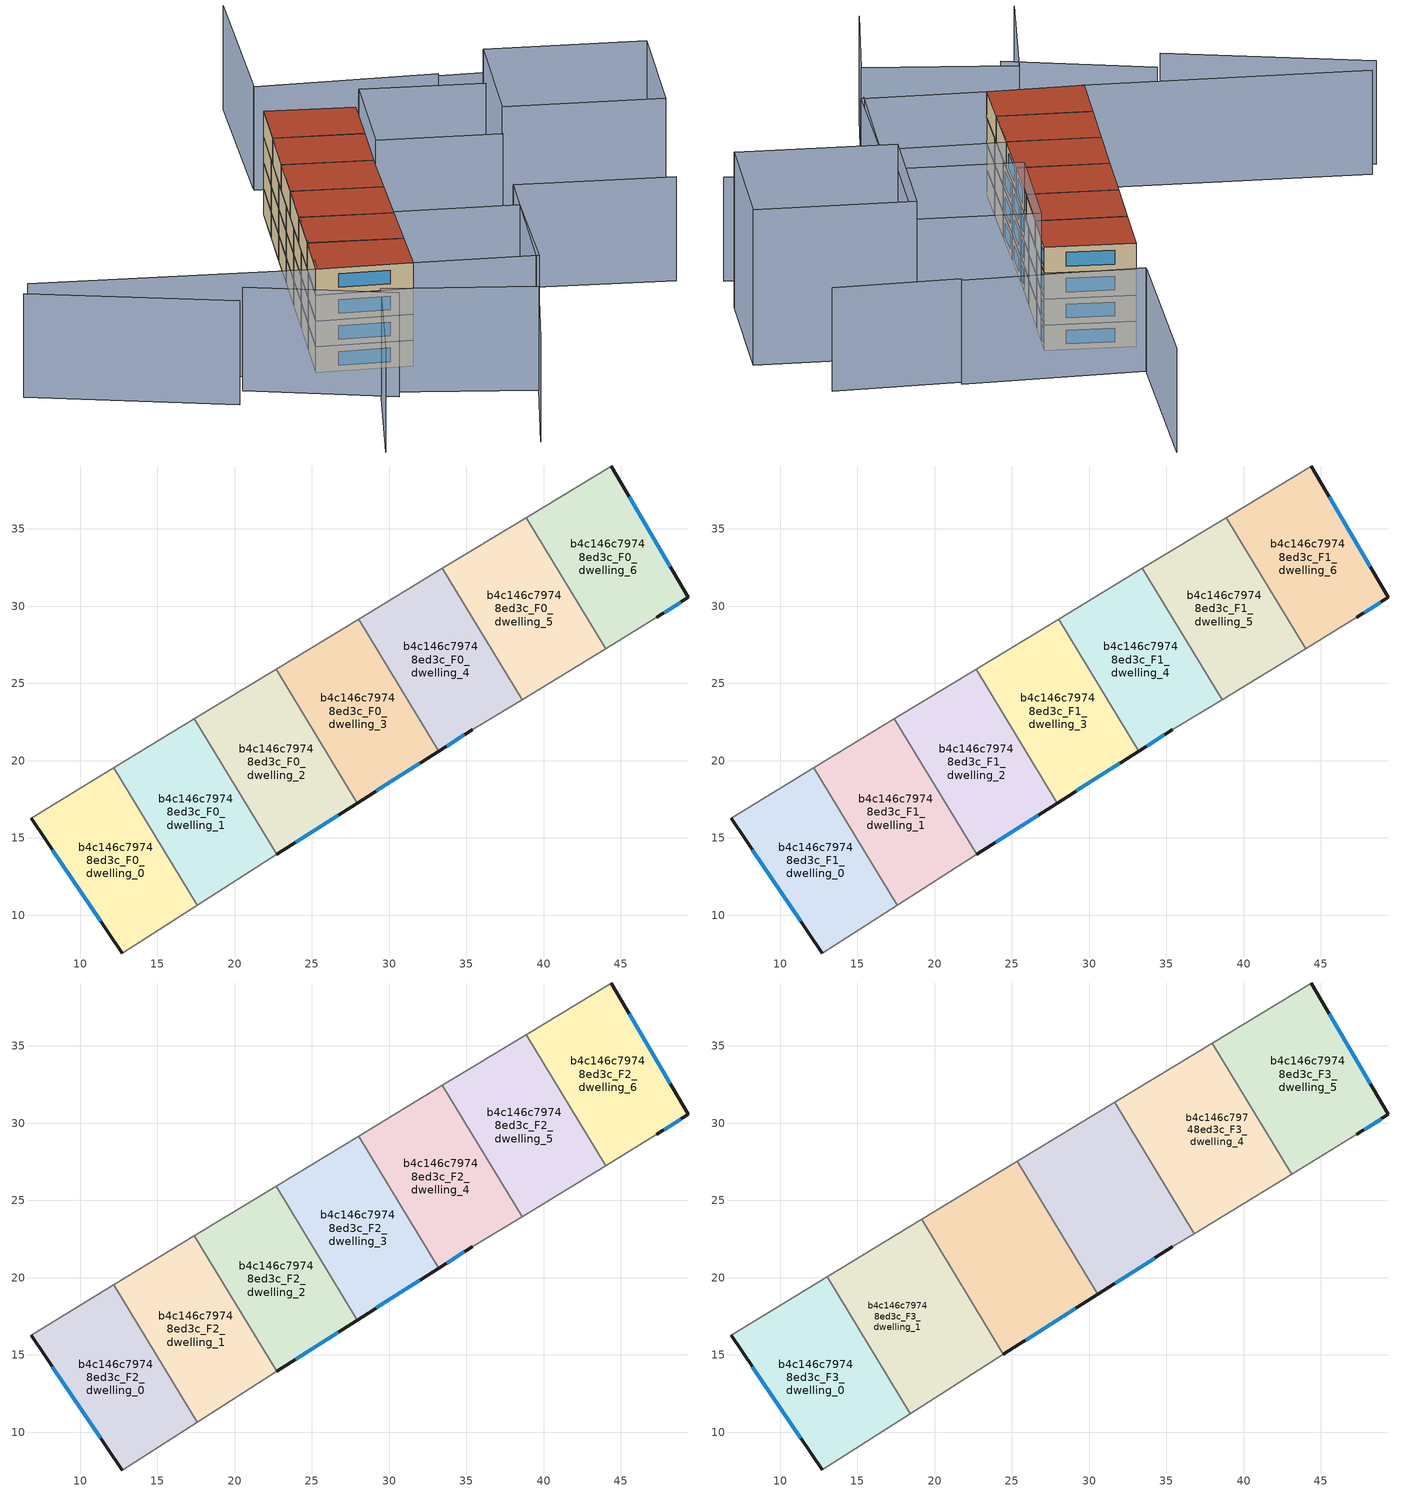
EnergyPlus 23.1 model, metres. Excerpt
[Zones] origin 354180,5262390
b4c146c79748ed3c_F0_dwelling_0
 floor ground (EU_floor_Construction): 12.19,19.54 17.58,10.66 12.71,7.56 6.83,16.29 z0
 wall outside (EU_wall_Construction): 6.83,16.29 12.71,7.56 z0:3
 wall adiabatic (EU_wall_Construction): 12.71,7.56 17.58,10.66 / 12.19,19.54 6.83,16.29 z0:3
 wall to b4c146c79748ed3c_F0_dwelling_1 (EU_wall_Construction): 17.58,10.66 12.19,19.54 z0:3
 window (EU_Window_Construction): 8.21,14.24 11.33,9.61 z0.7:2.3
b4c146c79748ed3c_F0_dwelling_1
 floor ground (EU_floor_Construction): 17.4,22.7 22.72,13.93 17.58,10.66 12.19,19.54 z0
 wall to b4c146c79748ed3c_F0_dwelling_2 (EU_wall_Construction): 22.72,13.93 17.4,22.7 z0:3
 wall adiabatic (EU_wall_Construction): 17.58,10.66 22.72,13.93 / 17.4,22.7 12.19,19.54 z0:3
b4c146c79748ed3c_F0_dwelling_2
 floor ground (EU_floor_Construction): 22.68,25.91 27.93,17.25 22.72,13.93 17.4,22.7 z0
 wall outside (EU_wall_Construction): 22.72,13.93 27.93,17.25 z0:3
 wall to b4c146c79748ed3c_F0_dwelling_3 (EU_wall_Construction): 27.93,17.25 22.68,25.91 z0:3
 wall adiabatic (EU_wall_Construction): 22.68,25.91 17.4,22.7 z0:3
 window (EU_Window_Construction): 23.95,14.71 26.71,16.47 z0.7:2.3
b4c146c79748ed3c_F0_dwelling_3
 floor ground (EU_floor_Construction): 28.04,29.16 33.22,20.62 27.93,17.25 22.68,25.91 z0
 wall outside (EU_wall_Construction): 27.93,17.25 33.22,20.62 z0:3
 wall to b4c146c79748ed3c_F0_dwelling_4 (EU_wall_Construction): 33.22,20.62 28.04,29.16 z0:3
 wall adiabatic (EU_wall_Construction): 28.04,29.16 22.68,25.91 z0:3
 window (EU_Window_Construction): 29.18,18.04 31.98,19.83 z0.7:2.3
b4c146c79748ed3c_F0_dwelling_4
 floor ground (EU_floor_Construction): 33.45,32.44 38.6,23.96 35.37,21.99 33.22,20.62 28.04,29.16 z0
 wall outside (EU_wall_Construction): 33.22,20.62 35.37,21.99 z0:3
 wall adiabatic (EU_wall_Construction): 33.45,32.44 28.04,29.16 / 35.37,21.99 38.6,23.96 z0:3
 wall to b4c146c79748ed3c_F0_dwelling_5 (EU_wall_Construction): 38.6,23.96 33.45,32.44 z0:3
 window (EU_Window_Construction): 33.72,20.94 34.87,21.67 z0.7:2.3
b4c146c79748ed3c_F0_dwelling_5
 floor ground (EU_floor_Construction): 38.88,35.74 44.02,27.26 38.6,23.96 33.45,32.44 z0
 wall to b4c146c79748ed3c_F0_dwelling_6 (EU_wall_Construction): 44.02,27.26 38.88,35.74 z0:3
 wall adiabatic (EU_wall_Construction): 38.6,23.96 44.02,27.26 / 38.88,35.74 33.45,32.44 z0:3
b4c146c79748ed3c_F0_dwelling_6
 floor ground (EU_floor_Construction): 44.37,39.07 49.37,30.56 47.32,29.27 44.02,27.26 38.88,35.74 z0
 wall outside (EU_wall_Construction): 47.32,29.27 49.37,30.56 44.37,39.07 z0:3
 wall adiabatic (EU_wall_Construction): 44.37,39.07 38.88,35.74 / 44.02,27.26 47.32,29.27 z0:3
 window (EU_Window_Construction): 48.2,32.56 45.55,37.07 / 47.8,29.57 48.89,30.26 z0.7:2.3
b4c146c79748ed3c_F1_dwelling_0
 floor to b4c146c79748ed3c_F0_dwelling_0 (EU_floor_Construction): 12.19,19.54 17.58,10.66 12.71,7.56 6.83,16.29 z3
 wall outside (EU_wall_Construction): 6.83,16.29 12.71,7.56 z3:6
 wall adiabatic (EU_wall_Construction): 12.71,7.56 17.58,10.66 / 12.19,19.54 6.83,16.29 z3:6
 wall to b4c146c79748ed3c_F1_dwelling_1 (EU_wall_Construction): 17.58,10.66 12.19,19.54 z3:6
 window (EU_Window_Construction): 8.21,14.24 11.33,9.61 z3.7:5.3
b4c146c79748ed3c_F1_dwelling_1
 floor to b4c146c79748ed3c_F0_dwelling_1 (EU_floor_Construction): 17.4,22.7 22.72,13.93 17.58,10.66 12.19,19.54 z3
 wall to b4c146c79748ed3c_F1_dwelling_2 (EU_wall_Construction): 22.72,13.93 17.4,22.7 z3:6
 wall adiabatic (EU_wall_Construction): 17.58,10.66 22.72,13.93 / 17.4,22.7 12.19,19.54 z3:6
b4c146c79748ed3c_F1_dwelling_2
 floor to b4c146c79748ed3c_F0_dwelling_2 (EU_floor_Construction): 22.68,25.91 27.93,17.25 22.72,13.93 17.4,22.7 z3
 wall outside (EU_wall_Construction): 22.72,13.93 27.93,17.25 z3:6
 wall to b4c146c79748ed3c_F1_dwelling_3 (EU_wall_Construction): 27.93,17.25 22.68,25.91 z3:6
 wall adiabatic (EU_wall_Construction): 22.68,25.91 17.4,22.7 z3:6
 window (EU_Window_Construction): 23.95,14.71 26.71,16.47 z3.7:5.3
b4c146c79748ed3c_F1_dwelling_3
 floor to b4c146c79748ed3c_F0_dwelling_3 (EU_floor_Construction): 28.04,29.16 33.22,20.62 27.93,17.25 22.68,25.91 z3
 wall outside (EU_wall_Construction): 27.93,17.25 33.22,20.62 z3:6
 wall to b4c146c79748ed3c_F1_dwelling_4 (EU_wall_Construction): 33.22,20.62 28.04,29.16 z3:6
 wall adiabatic (EU_wall_Construction): 28.04,29.16 22.68,25.91 z3:6
 window (EU_Window_Construction): 29.18,18.04 31.98,19.83 z3.7:5.3
b4c146c79748ed3c_F1_dwelling_4
 floor to b4c146c79748ed3c_F0_dwelling_4 (EU_floor_Construction): 33.45,32.44 38.6,23.96 35.37,21.99 33.22,20.62 28.04,29.16 z3
 wall outside (EU_wall_Construction): 33.22,20.62 35.37,21.99 z3:6
 wall adiabatic (EU_wall_Construction): 33.45,32.44 28.04,29.16 / 35.37,21.99 38.6,23.96 z3:6
 wall to b4c146c79748ed3c_F1_dwelling_5 (EU_wall_Construction): 38.6,23.96 33.45,32.44 z3:6
 window (EU_Window_Construction): 33.72,20.94 34.87,21.67 z3.7:5.3
b4c146c79748ed3c_F1_dwelling_5
 floor to b4c146c79748ed3c_F0_dwelling_5 (EU_floor_Construction): 38.88,35.74 44.02,27.26 38.6,23.96 33.45,32.44 z3
 wall to b4c146c79748ed3c_F1_dwelling_6 (EU_wall_Construction): 44.02,27.26 38.88,35.74 z3:6
 wall adiabatic (EU_wall_Construction): 38.6,23.96 44.02,27.26 / 38.88,35.74 33.45,32.44 z3:6
b4c146c79748ed3c_F1_dwelling_6
 floor to b4c146c79748ed3c_F0_dwelling_6 (EU_floor_Construction): 44.37,39.07 49.37,30.56 47.32,29.27 44.02,27.26 38.88,35.74 z3
 wall outside (EU_wall_Construction): 47.32,29.27 49.37,30.56 44.37,39.07 z3:6
 wall adiabatic (EU_wall_Construction): 44.37,39.07 38.88,35.74 / 44.02,27.26 47.32,29.27 z3:6
 window (EU_Window_Construction): 48.2,32.56 45.55,37.07 / 47.8,29.57 48.89,30.26 z3.7:5.3
b4c146c79748ed3c_F2_dwelling_0
 floor to b4c146c79748ed3c_F1_dwelling_0 (EU_floor_Construction): 12.19,19.54 17.58,10.66 12.71,7.56 6.83,16.29 z6
 wall outside (EU_wall_Construction): 6.83,16.29 12.71,7.56 z6:9
 wall adiabatic (EU_wall_Construction): 12.71,7.56 17.58,10.66 / 12.19,19.54 6.83,16.29 z6:9
 wall to b4c146c79748ed3c_F2_dwelling_1 (EU_wall_Construction): 17.58,10.66 12.19,19.54 z6:9
 window (EU_Window_Construction): 8.21,14.24 11.33,9.61 z6.7:8.3
b4c146c79748ed3c_F2_dwelling_1
 floor to b4c146c79748ed3c_F1_dwelling_1 (EU_floor_Construction): 17.4,22.7 22.72,13.93 17.58,10.66 12.19,19.54 z6
 wall to b4c146c79748ed3c_F2_dwelling_2 (EU_wall_Construction): 22.72,13.93 17.4,22.7 z6:9
 wall adiabatic (EU_wall_Construction): 17.58,10.66 22.72,13.93 / 17.4,22.7 12.19,19.54 z6:9
 ceiling adiabatic (EU_roof_Construction): 22.72,13.93 17.4,22.7 13.05,20.07 18.43,11.2 z9
b4c146c79748ed3c_F2_dwelling_2
 floor to b4c146c79748ed3c_F1_dwelling_2 (EU_floor_Construction): 22.68,25.91 27.93,17.25 22.72,13.93 17.4,22.7 z6
 wall outside (EU_wall_Construction): 22.72,13.93 27.93,17.25 z6:9
 wall to b4c146c79748ed3c_F2_dwelling_3 (EU_wall_Construction): 27.93,17.25 22.68,25.91 z6:9
 wall adiabatic (EU_wall_Construction): 22.68,25.91 17.4,22.7 z6:9
 window (EU_Window_Construction): 23.95,14.71 26.71,16.47 z6.7:8.3
b4c146c79748ed3c_F2_dwelling_3
 floor to b4c146c79748ed3c_F1_dwelling_3 (EU_floor_Construction): 28.04,29.16 33.22,20.62 27.93,17.25 22.68,25.91 z6
 wall outside (EU_wall_Construction): 27.93,17.25 33.22,20.62 z6:9
 wall to b4c146c79748ed3c_F2_dwelling_4 (EU_wall_Construction): 33.22,20.62 28.04,29.16 z6:9
 wall adiabatic (EU_wall_Construction): 28.04,29.16 22.68,25.91 z6:9
 window (EU_Window_Construction): 29.18,18.04 31.98,19.83 z6.7:8.3
b4c146c79748ed3c_F2_dwelling_4
 floor to b4c146c79748ed3c_F1_dwelling_4 (EU_floor_Construction): 33.45,32.44 38.6,23.96 35.37,21.99 33.22,20.62 28.04,29.16 z6
 wall outside (EU_wall_Construction): 33.22,20.62 35.37,21.99 z6:9
 wall adiabatic (EU_wall_Construction): 33.45,32.44 28.04,29.16 / 35.37,21.99 38.6,23.96 z6:9
 wall to b4c146c79748ed3c_F2_dwelling_5 (EU_wall_Construction): 38.6,23.96 33.45,32.44 z6:9
 window (EU_Window_Construction): 33.72,20.94 34.87,21.67 z6.7:8.3
b4c146c79748ed3c_F2_dwelling_5
 floor to b4c146c79748ed3c_F1_dwelling_5 (EU_floor_Construction): 38.88,35.74 44.02,27.26 38.6,23.96 33.45,32.44 z6
 wall to b4c146c79748ed3c_F2_dwelling_6 (EU_wall_Construction): 44.02,27.26 38.88,35.74 z6:9
 wall adiabatic (EU_wall_Construction): 38.6,23.96 44.02,27.26 / 38.88,35.74 33.45,32.44 z6:9
b4c146c79748ed3c_F2_dwelling_6
 floor to b4c146c79748ed3c_F1_dwelling_6 (EU_floor_Construction): 44.37,39.07 49.37,30.56 47.32,29.27 44.02,27.26 38.88,35.74 z6
 wall outside (EU_wall_Construction): 47.32,29.27 49.37,30.56 44.37,39.07 z6:9
 wall adiabatic (EU_wall_Construction): 44.37,39.07 38.88,35.74 / 44.02,27.26 47.32,29.27 z6:9
 window (EU_Window_Construction): 48.2,32.56 45.55,37.07 / 47.8,29.57 48.89,30.26 z6.7:8.3
b4c146c79748ed3c_F3_dwelling_0
 floor to b4c146c79748ed3c_F2_dwelling_0 (EU_floor_Construction): 12.19,19.54 17.58,10.66 12.72,7.56 6.83,16.29 z9
 floor to b4c146c79748ed3c_F2_dwelling_1 (EU_floor_Construction): 13.05,20.07 18.43,11.2 17.58,10.66 12.19,19.54 z9
 wall outside (EU_wall_Construction): 6.83,16.29 12.72,7.56 z9:12
 wall adiabatic (EU_wall_Construction): 13.05,20.07 6.83,16.29 / 12.72,7.56 18.43,11.2 z9:12
 wall to b4c146c79748ed3c_F3_dwelling_1 (EU_wall_Construction): 18.43,11.2 13.05,20.07 z9:12
 window (EU_Window_Construction): 8.21,14.24 11.33,9.61 z9.7:11.3
 roof outside (EU_roof_Construction): 18.43,11.2 13.05,20.07 6.83,16.29 12.72,7.56 z12
b4c146c79748ed3c_F3_dwelling_1
 floor to b4c146c79748ed3c_F2_dwelling_2 (EU_floor_Construction): 19.16,23.77 24.45,15.04 22.72,13.93 17.4,22.7 z9
 floor adiabatic (EU_floor_Construction): 19.16,23.77 17.4,22.7 22.72,13.93 18.43,11.2 13.05,20.07 z9
 wall adiabatic (EU_wall_Construction): 19.16,23.77 13.05,20.07 / 18.43,11.2 24.45,15.04 z9:12
 wall to b4c146c79748ed3c_F3_dwelling_2 (EU_wall_Construction): 24.45,15.04 19.16,23.77 z9:12
 roof outside (EU_roof_Construction): 24.45,15.04 19.16,23.77 13.05,20.07 18.43,11.2 z12
b4c146c79748ed3c_F3_dwelling_2
 floor to b4c146c79748ed3c_F2_dwelling_2 (EU_floor_Construction): 22.68,25.91 27.93,17.25 24.45,15.04 19.16,23.77 z9
 floor to b4c146c79748ed3c_F2_dwelling_3 (EU_floor_Construction): 25.35,27.53 30.57,18.93 27.93,17.25 22.68,25.91 z9
 wall outside (EU_wall_Construction): 24.45,15.04 30.57,18.93 z9:12
 wall adiabatic (EU_wall_Construction): 25.35,27.53 19.16,23.77 z9:12
 wall to b4c146c79748ed3c_F3_dwelling_3 (EU_wall_Construction): 30.57,18.93 25.35,27.53 z9:12
 window (EU_Window_Construction): 25.89,15.95 29.13,18.02 z9.7:11.3
 roof outside (EU_roof_Construction): 30.57,18.93 25.35,27.53 19.16,23.77 24.45,15.04 z12
b4c146c79748ed3c_F3_dwelling_3
 floor to b4c146c79748ed3c_F2_dwelling_3 (EU_floor_Construction): 28.04,29.16 33.22,20.62 30.57,18.93 25.35,27.53 z9
 floor to b4c146c79748ed3c_F2_dwelling_4 (EU_floor_Construction): 31.64,31.35 36.79,22.86 35.37,21.99 33.22,20.62 28.04,29.16 z9
 wall outside (EU_wall_Construction): 30.57,18.93 35.37,21.99 z9:12
 wall adiabatic (EU_wall_Construction): 31.64,31.35 25.35,27.53 / 35.37,21.99 36.79,22.86 z9:12
 wall to b4c146c79748ed3c_F3_dwelling_4 (EU_wall_Construction): 36.79,22.86 31.64,31.35 z9:12
 window (EU_Window_Construction): 31.7,19.65 34.25,21.27 z9.7:11.3
 roof outside (EU_roof_Construction): 35.37,21.99 36.79,22.86 31.64,31.35 25.35,27.53 30.57,18.93 z12
b4c146c79748ed3c_F3_dwelling_4
 floor to b4c146c79748ed3c_F2_dwelling_4 (EU_floor_Construction): 33.45,32.44 38.6,23.96 36.79,22.86 31.64,31.35 z9
 floor to b4c146c79748ed3c_F2_dwelling_5 (EU_floor_Construction): 37.97,35.19 43.12,26.71 38.6,23.96 33.45,32.44 z9
 wall adiabatic (EU_wall_Construction): 37.97,35.19 31.64,31.35 / 36.79,22.86 43.12,26.71 z9:12
 wall to b4c146c79748ed3c_F3_dwelling_5 (EU_wall_Construction): 43.12,26.71 37.97,35.19 z9:12
 roof outside (EU_roof_Construction): 43.12,26.71 37.97,35.19 31.64,31.35 36.79,22.86 z12
b4c146c79748ed3c_F3_dwelling_5
 floor to b4c146c79748ed3c_F2_dwelling_5 (EU_floor_Construction): 38.88,35.74 44.02,27.26 43.12,26.71 37.97,35.19 z9
 floor to b4c146c79748ed3c_F2_dwelling_6 (EU_floor_Construction): 44.37,39.07 49.37,30.56 47.32,29.27 44.02,27.26 38.88,35.74 z9
 wall outside (EU_wall_Construction): 47.32,29.27 49.37,30.56 44.37,39.07 z9:12
 wall adiabatic (EU_wall_Construction): 43.12,26.71 47.32,29.27 / 44.37,39.07 37.97,35.19 z9:12
 window (EU_Window_Construction): 48.2,32.56 45.55,37.07 / 47.8,29.57 48.89,30.26 z9.7:11.3
 roof outside (EU_roof_Construction): 47.32,29.27 49.37,30.56 44.37,39.07 37.97,35.19 43.12,26.71 z12
shading: -0.81,-13.37 12.13,-7.35 / -10.04,0.61 4.79,7.79 / 4.79,7.79 12.13,-7.35 / -0.87,21.38 4.49,5.51 / -11.99,42.02 -4.45,20.17 / 19.46,-3.81 36.66,6.5 / 36.66,6.5 45.66,-8.51 / 68.73,14.41 60.88,25.97 / 44.37,39.07 6.92,16.14 / 6.92,16.14 -9.36,42.72 / 61.31,26.21 50.11,42.71 / 69.07,54.78 50.53,43 / 19.99,-3.94 12.69,7.59 / 12.69,7.59 24.63,15.14 / 24.63,15.14 31.92,3.62 / 31.92,3.62 19.99,-3.94 z0:12; 42.8,10.51 56.4,18.8 / 56.4,18.8 65.57,3.77 / 65.57,3.77 51.97,-4.52 / 51.97,-4.52 42.8,10.51 z0:18; 35.37,21.99 47.42,29.33 / 47.42,29.33 54.54,17.65 / 54.54,17.65 42.49,10.31 / 42.49,10.31 35.37,21.99 z0:15
[Building]
EU S2 Campaign: North Axis=0; Terrain=City; Solar Distribution=FullExterior
[Site:Location]
Budapest.Ferenc.Liszt.Intl.AP: Latitude=47.437; Longitude=19.256; Time Zone=1; Elevation=185
[SizingPeriod:WeatherFileDays]
AnnualSizingPeriod: Begin Month=1; Begin Day of Month=1; End Month=12; End Day of Month=31; Day of Week for Start Day=Monday; Use Weather File Daylight Saving Period=No; Use Weather File Rain and Snow Indicators=No
[MATERIAL]
EU_InternalMass_Material: Roughness=MediumRough; Thickness=0.1; Conductivity=1; Density=1800; Specific Heat=900; Thermal Absorptance=0.9; Solar Absorptance=0.7; Visible Absorptance=0.7
[MATERIAL:NOMASS] Roughness=MediumRough; Thermal Absorptance=0.9; Solar Absorptance=0.7; Visible Absorptance=0.7
Name | Thermal Resistance
EU_wall_NoMass | 0.832559
EU_roof_NoMass | 1.39638
EU_floor_NoMass | 0.872794
[WINDOWMATERIAL:SIMPLEGLAZINGSYSTEM]
EU_Window_SimpleGlazing: UFactor=2.79869; Solar Heat Gain Coefficient=0.75; Visible Transmittance=0.75
[CONSTRUCTION]
EU_wall_Construction: EU_wall_NoMass
EU_roof_Construction: EU_roof_NoMass
EU_floor_Construction: EU_floor_NoMass
EU_Window_Construction: EU_Window_SimpleGlazing
EU_InternalMass_Construction: EU_InternalMass_Material
[ZONE] Type=1; Multiplier=1; Ceiling Height=autocalculate; Floor Area=autocalculate; Part of Total Floor Area=Yes
Name | Volume
b4c146c79748ed3c_F0_dwelling_0; b4c146c79748ed3c_F1_dwelling_0; b4c146c79748ed3c_F2_dwelling_0 | 188.859
b4c146c79748ed3c_F3_dwelling_0 | 220.355
b4c146c79748ed3c_F0_dwelling_1; b4c146c79748ed3c_F1_dwelling_1; b4c146c79748ed3c_F2_dwelling_1 | 188.892
b4c146c79748ed3c_F3_dwelling_1 | 220.354
b4c146c79748ed3c_F0_dwelling_2; b4c146c79748ed3c_F1_dwelling_2; b4c146c79748ed3c_F2_dwelling_2 | 188.864
b4c146c79748ed3c_F3_dwelling_2 | 220.365
b4c146c79748ed3c_F0_dwelling_3; b4c146c79748ed3c_F1_dwelling_3; b4c146c79748ed3c_F2_dwelling_3; b4c146c79748ed3c_F0_dwelling_4; b4c146c79748ed3c_F1_dwelling_4; b4c146c79748ed3c_F2_dwelling_4 | 188.863
b4c146c79748ed3c_F3_dwelling_3 | 220.347
b4c146c79748ed3c_F3_dwelling_4 | 220.334
b4c146c79748ed3c_F0_dwelling_5; b4c146c79748ed3c_F1_dwelling_5; b4c146c79748ed3c_F2_dwelling_5 | 188.885
b4c146c79748ed3c_F3_dwelling_5 | 220.341
b4c146c79748ed3c_F0_dwelling_6; b4c146c79748ed3c_F1_dwelling_6; b4c146c79748ed3c_F2_dwelling_6 | 188.847
[INTERNALMASS] Construction=EU_InternalMass_Construction
Name | Zone or ZoneList | Surface Area
b4c146c79748ed3c_F0_dwelling_0_EU_InternalMass | b4c146c79748ed3c_F0_dwelling_0 | 62.953
b4c146c79748ed3c_F0_dwelling_1_EU_InternalMass | b4c146c79748ed3c_F0_dwelling_1 | 62.9638
b4c146c79748ed3c_F0_dwelling_2_EU_InternalMass | b4c146c79748ed3c_F0_dwelling_2 | 62.9546
b4c146c79748ed3c_F0_dwelling_3_EU_InternalMass | b4c146c79748ed3c_F0_dwelling_3 | 62.9543
b4c146c79748ed3c_F0_dwelling_4_EU_InternalMass | b4c146c79748ed3c_F0_dwelling_4 | 62.9544
b4c146c79748ed3c_F0_dwelling_5_EU_InternalMass | b4c146c79748ed3c_F0_dwelling_5 | 62.9617
b4c146c79748ed3c_F0_dwelling_6_EU_InternalMass | b4c146c79748ed3c_F0_dwelling_6 | 62.9491
b4c146c79748ed3c_F1_dwelling_0_EU_InternalMass | b4c146c79748ed3c_F1_dwelling_0 | 62.953
b4c146c79748ed3c_F1_dwelling_1_EU_InternalMass | b4c146c79748ed3c_F1_dwelling_1 | 62.9638
b4c146c79748ed3c_F1_dwelling_2_EU_InternalMass | b4c146c79748ed3c_F1_dwelling_2 | 62.9546
b4c146c79748ed3c_F1_dwelling_3_EU_InternalMass | b4c146c79748ed3c_F1_dwelling_3 | 62.9543
b4c146c79748ed3c_F1_dwelling_4_EU_InternalMass | b4c146c79748ed3c_F1_dwelling_4 | 62.9544
b4c146c79748ed3c_F1_dwelling_5_EU_InternalMass | b4c146c79748ed3c_F1_dwelling_5 | 62.9617
b4c146c79748ed3c_F1_dwelling_6_EU_InternalMass | b4c146c79748ed3c_F1_dwelling_6 | 62.9491
b4c146c79748ed3c_F2_dwelling_0_EU_InternalMass | b4c146c79748ed3c_F2_dwelling_0 | 62.953
b4c146c79748ed3c_F2_dwelling_1_EU_InternalMass | b4c146c79748ed3c_F2_dwelling_1 | 62.9638
b4c146c79748ed3c_F2_dwelling_2_EU_InternalMass | b4c146c79748ed3c_F2_dwelling_2 | 62.9546
b4c146c79748ed3c_F2_dwelling_3_EU_InternalMass | b4c146c79748ed3c_F2_dwelling_3 | 62.9543
b4c146c79748ed3c_F2_dwelling_4_EU_InternalMass | b4c146c79748ed3c_F2_dwelling_4 | 62.9544
b4c146c79748ed3c_F2_dwelling_5_EU_InternalMass | b4c146c79748ed3c_F2_dwelling_5 | 62.9617
b4c146c79748ed3c_F2_dwelling_6_EU_InternalMass | b4c146c79748ed3c_F2_dwelling_6 | 62.9491
b4c146c79748ed3c_F3_dwelling_0_EU_InternalMass | b4c146c79748ed3c_F3_dwelling_0 | 73.4517
b4c146c79748ed3c_F3_dwelling_1_EU_InternalMass | b4c146c79748ed3c_F3_dwelling_1 | 73.4513
b4c146c79748ed3c_F3_dwelling_2_EU_InternalMass | b4c146c79748ed3c_F3_dwelling_2 | 73.455
b4c146c79748ed3c_F3_dwelling_3_EU_InternalMass | b4c146c79748ed3c_F3_dwelling_3 | 73.4489
b4c146c79748ed3c_F3_dwelling_4_EU_InternalMass | b4c146c79748ed3c_F3_dwelling_4 | 73.4446
b4c146c79748ed3c_F3_dwelling_5_EU_InternalMass | b4c146c79748ed3c_F3_dwelling_5 | 73.455
[OTHEREQUIPMENT] Fuel Type=Electricity; Design Level Calculation Method=Watts/Area; Power per Zone Floor Area=1; Fraction Latent=0; Fraction Radiant=0; Fraction Lost=0; Carbon Dioxide Generation Rate=0; EndUse Subcategory=EU_Step8_InternalGains
Name | Zone or ZoneList or Space or SpaceList | Schedule
EU_Step8_InternalGain_b4c146c79748ed3c_F0_dwelling_0_f000 | b4c146c79748ed3c_F0_dwelling_0 | EU_Step8_GainSchedule_b4c146c79748ed3c_F0_dwelling_0_f000
EU_Step8_InternalGain_b4c146c79748ed3c_F0_dwelling_1_f000 | b4c146c79748ed3c_F0_dwelling_1 | EU_Step8_GainSchedule_b4c146c79748ed3c_F0_dwelling_1_f000
EU_Step8_InternalGain_b4c146c79748ed3c_F0_dwelling_2_f000 | b4c146c79748ed3c_F0_dwelling_2 | EU_Step8_GainSchedule_b4c146c79748ed3c_F0_dwelling_2_f000
EU_Step8_InternalGain_b4c146c79748ed3c_F0_dwelling_3_f000 | b4c146c79748ed3c_F0_dwelling_3 | EU_Step8_GainSchedule_b4c146c79748ed3c_F0_dwelling_3_f000
EU_Step8_InternalGain_b4c146c79748ed3c_F0_dwelling_4_f000 | b4c146c79748ed3c_F0_dwelling_4 | EU_Step8_GainSchedule_b4c146c79748ed3c_F0_dwelling_4_f000
EU_Step8_InternalGain_b4c146c79748ed3c_F0_dwelling_5_f000 | b4c146c79748ed3c_F0_dwelling_5 | EU_Step8_GainSchedule_b4c146c79748ed3c_F0_dwelling_5_f000
EU_Step8_InternalGain_b4c146c79748ed3c_F0_dwelling_6_f000 | b4c146c79748ed3c_F0_dwelling_6 | EU_Step8_GainSchedule_b4c146c79748ed3c_F0_dwelling_6_f000
EU_Step8_InternalGain_b4c146c79748ed3c_F1_dwelling_0_f000 | b4c146c79748ed3c_F1_dwelling_0 | EU_Step8_GainSchedule_b4c146c79748ed3c_F1_dwelling_0_f000
EU_Step8_InternalGain_b4c146c79748ed3c_F1_dwelling_1_f000 | b4c146c79748ed3c_F1_dwelling_1 | EU_Step8_GainSchedule_b4c146c79748ed3c_F1_dwelling_1_f000
EU_Step8_InternalGain_b4c146c79748ed3c_F1_dwelling_2_f000 | b4c146c79748ed3c_F1_dwelling_2 | EU_Step8_GainSchedule_b4c146c79748ed3c_F1_dwelling_2_f000
EU_Step8_InternalGain_b4c146c79748ed3c_F1_dwelling_3_f000 | b4c146c79748ed3c_F1_dwelling_3 | EU_Step8_GainSchedule_b4c146c79748ed3c_F1_dwelling_3_f000
EU_Step8_InternalGain_b4c146c79748ed3c_F1_dwelling_4_f000 | b4c146c79748ed3c_F1_dwelling_4 | EU_Step8_GainSchedule_b4c146c79748ed3c_F1_dwelling_4_f000
EU_Step8_InternalGain_b4c146c79748ed3c_F1_dwelling_5_f000 | b4c146c79748ed3c_F1_dwelling_5 | EU_Step8_GainSchedule_b4c146c79748ed3c_F1_dwelling_5_f000
EU_Step8_InternalGain_b4c146c79748ed3c_F1_dwelling_6_f000 | b4c146c79748ed3c_F1_dwelling_6 | EU_Step8_GainSchedule_b4c146c79748ed3c_F1_dwelling_6_f000
EU_Step8_InternalGain_b4c146c79748ed3c_F2_dwelling_0_f000 | b4c146c79748ed3c_F2_dwelling_0 | EU_Step8_GainSchedule_b4c146c79748ed3c_F2_dwelling_0_f000
EU_Step8_InternalGain_b4c146c79748ed3c_F2_dwelling_1_f000 | b4c146c79748ed3c_F2_dwelling_1 | EU_Step8_GainSchedule_b4c146c79748ed3c_F2_dwelling_1_f000
EU_Step8_InternalGain_b4c146c79748ed3c_F2_dwelling_2_f000 | b4c146c79748ed3c_F2_dwelling_2 | EU_Step8_GainSchedule_b4c146c79748ed3c_F2_dwelling_2_f000
EU_Step8_InternalGain_b4c146c79748ed3c_F2_dwelling_3_f000 | b4c146c79748ed3c_F2_dwelling_3 | EU_Step8_GainSchedule_b4c146c79748ed3c_F2_dwelling_3_f000
EU_Step8_InternalGain_b4c146c79748ed3c_F2_dwelling_4_f000 | b4c146c79748ed3c_F2_dwelling_4 | EU_Step8_GainSchedule_b4c146c79748ed3c_F2_dwelling_4_f000
EU_Step8_InternalGain_b4c146c79748ed3c_F2_dwelling_5_f000 | b4c146c79748ed3c_F2_dwelling_5 | EU_Step8_GainSchedule_b4c146c79748ed3c_F2_dwelling_5_f000
EU_Step8_InternalGain_b4c146c79748ed3c_F2_dwelling_6_f000 | b4c146c79748ed3c_F2_dwelling_6 | EU_Step8_GainSchedule_b4c146c79748ed3c_F2_dwelling_6_f000
EU_Step8_InternalGain_b4c146c79748ed3c_F3_dwelling_0_f000 | b4c146c79748ed3c_F3_dwelling_0 | EU_Step8_GainSchedule_b4c146c79748ed3c_F3_dwelling_0_f000
EU_Step8_InternalGain_b4c146c79748ed3c_F3_dwelling_1_f000 | b4c146c79748ed3c_F3_dwelling_1 | EU_Step8_GainSchedule_b4c146c79748ed3c_F3_dwelling_1_f000
EU_Step8_InternalGain_b4c146c79748ed3c_F3_dwelling_2_f000 | b4c146c79748ed3c_F3_dwelling_2 | EU_Step8_GainSchedule_b4c146c79748ed3c_F3_dwelling_2_f000
EU_Step8_InternalGain_b4c146c79748ed3c_F3_dwelling_3_f000 | b4c146c79748ed3c_F3_dwelling_3 | EU_Step8_GainSchedule_b4c146c79748ed3c_F3_dwelling_3_f000
EU_Step8_InternalGain_b4c146c79748ed3c_F3_dwelling_4_f000 | b4c146c79748ed3c_F3_dwelling_4 | EU_Step8_GainSchedule_b4c146c79748ed3c_F3_dwelling_4_f000
EU_Step8_InternalGain_b4c146c79748ed3c_F3_dwelling_5_f000 | b4c146c79748ed3c_F3_dwelling_5 | EU_Step8_GainSchedule_b4c146c79748ed3c_F3_dwelling_5_f000
[ZONEVENTILATION:DESIGNFLOWRATE] Schedule=EU_AlwaysOn; Design Flow Rate Calculation Method=AirChanges/Hour; Air Changes per Hour=0.475469; Ventilation Type=Natural; Fan Pressure Rise=0; Fan Total Efficiency=1; Constant Term Coefficient=1; Temperature Term Coefficient=0; Velocity Term Coefficient=0; Velocity Squared Term Coefficient=0; Minimum Indoor Temperature=-100; Maximum Indoor Temperature=100; Delta Temperature=-100; Minimum Outdoor Temperature=-100; Maximum Outdoor Temperature=100; Maximum Wind Speed=40
Name | Zone or ZoneList or Space or SpaceList
EU_ConstantAir_b4c146c79748ed3c_F0_dwelling_0 | b4c146c79748ed3c_F0_dwelling_0
EU_ConstantAir_b4c146c79748ed3c_F0_dwelling_1 | b4c146c79748ed3c_F0_dwelling_1
EU_ConstantAir_b4c146c79748ed3c_F0_dwelling_2 | b4c146c79748ed3c_F0_dwelling_2
EU_ConstantAir_b4c146c79748ed3c_F0_dwelling_3 | b4c146c79748ed3c_F0_dwelling_3
EU_ConstantAir_b4c146c79748ed3c_F0_dwelling_4 | b4c146c79748ed3c_F0_dwelling_4
EU_ConstantAir_b4c146c79748ed3c_F0_dwelling_5 | b4c146c79748ed3c_F0_dwelling_5
EU_ConstantAir_b4c146c79748ed3c_F0_dwelling_6 | b4c146c79748ed3c_F0_dwelling_6
EU_ConstantAir_b4c146c79748ed3c_F1_dwelling_0 | b4c146c79748ed3c_F1_dwelling_0
EU_ConstantAir_b4c146c79748ed3c_F1_dwelling_1 | b4c146c79748ed3c_F1_dwelling_1
EU_ConstantAir_b4c146c79748ed3c_F1_dwelling_2 | b4c146c79748ed3c_F1_dwelling_2
EU_ConstantAir_b4c146c79748ed3c_F1_dwelling_3 | b4c146c79748ed3c_F1_dwelling_3
EU_ConstantAir_b4c146c79748ed3c_F1_dwelling_4 | b4c146c79748ed3c_F1_dwelling_4
EU_ConstantAir_b4c146c79748ed3c_F1_dwelling_5 | b4c146c79748ed3c_F1_dwelling_5
EU_ConstantAir_b4c146c79748ed3c_F1_dwelling_6 | b4c146c79748ed3c_F1_dwelling_6
EU_ConstantAir_b4c146c79748ed3c_F2_dwelling_0 | b4c146c79748ed3c_F2_dwelling_0
EU_ConstantAir_b4c146c79748ed3c_F2_dwelling_1 | b4c146c79748ed3c_F2_dwelling_1
EU_ConstantAir_b4c146c79748ed3c_F2_dwelling_2 | b4c146c79748ed3c_F2_dwelling_2
EU_ConstantAir_b4c146c79748ed3c_F2_dwelling_3 | b4c146c79748ed3c_F2_dwelling_3
EU_ConstantAir_b4c146c79748ed3c_F2_dwelling_4 | b4c146c79748ed3c_F2_dwelling_4
EU_ConstantAir_b4c146c79748ed3c_F2_dwelling_5 | b4c146c79748ed3c_F2_dwelling_5
EU_ConstantAir_b4c146c79748ed3c_F2_dwelling_6 | b4c146c79748ed3c_F2_dwelling_6
EU_ConstantAir_b4c146c79748ed3c_F3_dwelling_0 | b4c146c79748ed3c_F3_dwelling_0
EU_ConstantAir_b4c146c79748ed3c_F3_dwelling_1 | b4c146c79748ed3c_F3_dwelling_1
EU_ConstantAir_b4c146c79748ed3c_F3_dwelling_2 | b4c146c79748ed3c_F3_dwelling_2
EU_ConstantAir_b4c146c79748ed3c_F3_dwelling_3 | b4c146c79748ed3c_F3_dwelling_3
EU_ConstantAir_b4c146c79748ed3c_F3_dwelling_4 | b4c146c79748ed3c_F3_dwelling_4
EU_ConstantAir_b4c146c79748ed3c_F3_dwelling_5 | b4c146c79748ed3c_F3_dwelling_5
[HVACTEMPLATE:THERMOSTAT] Constant Heating Setpoint=20; Constant Cooling Setpoint=50
EU_HeatOnly_b4c146c79748ed3c_F0_dwelling_0; EU_HeatOnly_b4c146c79748ed3c_F0_dwelling_1; EU_HeatOnly_b4c146c79748ed3c_F0_dwelling_2; EU_HeatOnly_b4c146c79748ed3c_F0_dwelling_3; EU_HeatOnly_b4c146c79748ed3c_F0_dwelling_4; EU_HeatOnly_b4c146c79748ed3c_F0_dwelling_5; EU_HeatOnly_b4c146c79748ed3c_F0_dwelling_6; EU_HeatOnly_b4c146c79748ed3c_F1_dwelling_0; EU_HeatOnly_b4c146c79748ed3c_F1_dwelling_1; EU_HeatOnly_b4c146c79748ed3c_F1_dwelling_2; EU_HeatOnly_b4c146c79748ed3c_F1_dwelling_3; EU_HeatOnly_b4c146c79748ed3c_F1_dwelling_4; EU_HeatOnly_b4c146c79748ed3c_F1_dwelling_5; EU_HeatOnly_b4c146c79748ed3c_F1_dwelling_6; EU_HeatOnly_b4c146c79748ed3c_F2_dwelling_0; EU_HeatOnly_b4c146c79748ed3c_F2_dwelling_1; EU_HeatOnly_b4c146c79748ed3c_F2_dwelling_2; EU_HeatOnly_b4c146c79748ed3c_F2_dwelling_3; EU_HeatOnly_b4c146c79748ed3c_F2_dwelling_4; EU_HeatOnly_b4c146c79748ed3c_F2_dwelling_5; EU_HeatOnly_b4c146c79748ed3c_F2_dwelling_6; EU_HeatOnly_b4c146c79748ed3c_F3_dwelling_0; EU_HeatOnly_b4c146c79748ed3c_F3_dwelling_1; EU_HeatOnly_b4c146c79748ed3c_F3_dwelling_2; EU_HeatOnly_b4c146c79748ed3c_F3_dwelling_3; EU_HeatOnly_b4c146c79748ed3c_F3_dwelling_4; EU_HeatOnly_b4c146c79748ed3c_F3_dwelling_5
[HVACTEMPLATE:ZONE:IDEALLOADSAIRSYSTEM] System Availability Schedule=EU_AlwaysOn; Maximum Heating Supply Air Temperature=50; Minimum Cooling Supply Air Temperature=13; Maximum Heating Supply Air Humidity Ratio=0.0156; Minimum Cooling Supply Air Humidity Ratio=0.0077; Heating Limit=NoLimit; Cooling Limit=NoLimit; Heating Availability Schedule=EU_AlwaysOn; Cooling Availability Schedule=EU_CoolingOff; Dehumidification Control Type=ConstantSensibleHeatRatio; Cooling Sensible Heat Ratio=0.7; Dehumidification Setpoint=60; Humidification Control Type=None; Humidification Setpoint=30; Outdoor Air Method=None; Outdoor Air Flow Rate per Person=0.00944; Outdoor Air Flow Rate per Zone Floor Area=0; Outdoor Air Flow Rate per Zone=0; Demand Controlled Ventilation Type=None; Outdoor Air Economizer Type=NoEconomizer; Heat Recovery Type=None; Sensible Heat Recovery Effectiveness=0.7; Latent Heat Recovery Effectiveness=0.65
Name | Template Thermostat
b4c146c79748ed3c_F0_dwelling_0 | EU_HeatOnly_b4c146c79748ed3c_F0_dwelling_0
b4c146c79748ed3c_F0_dwelling_1 | EU_HeatOnly_b4c146c79748ed3c_F0_dwelling_1
b4c146c79748ed3c_F0_dwelling_2 | EU_HeatOnly_b4c146c79748ed3c_F0_dwelling_2
b4c146c79748ed3c_F0_dwelling_3 | EU_HeatOnly_b4c146c79748ed3c_F0_dwelling_3
b4c146c79748ed3c_F0_dwelling_4 | EU_HeatOnly_b4c146c79748ed3c_F0_dwelling_4
b4c146c79748ed3c_F0_dwelling_5 | EU_HeatOnly_b4c146c79748ed3c_F0_dwelling_5
b4c146c79748ed3c_F0_dwelling_6 | EU_HeatOnly_b4c146c79748ed3c_F0_dwelling_6
b4c146c79748ed3c_F1_dwelling_0 | EU_HeatOnly_b4c146c79748ed3c_F1_dwelling_0
b4c146c79748ed3c_F1_dwelling_1 | EU_HeatOnly_b4c146c79748ed3c_F1_dwelling_1
b4c146c79748ed3c_F1_dwelling_2 | EU_HeatOnly_b4c146c79748ed3c_F1_dwelling_2
b4c146c79748ed3c_F1_dwelling_3 | EU_HeatOnly_b4c146c79748ed3c_F1_dwelling_3
b4c146c79748ed3c_F1_dwelling_4 | EU_HeatOnly_b4c146c79748ed3c_F1_dwelling_4
b4c146c79748ed3c_F1_dwelling_5 | EU_HeatOnly_b4c146c79748ed3c_F1_dwelling_5
b4c146c79748ed3c_F1_dwelling_6 | EU_HeatOnly_b4c146c79748ed3c_F1_dwelling_6
b4c146c79748ed3c_F2_dwelling_0 | EU_HeatOnly_b4c146c79748ed3c_F2_dwelling_0
b4c146c79748ed3c_F2_dwelling_1 | EU_HeatOnly_b4c146c79748ed3c_F2_dwelling_1
b4c146c79748ed3c_F2_dwelling_2 | EU_HeatOnly_b4c146c79748ed3c_F2_dwelling_2
b4c146c79748ed3c_F2_dwelling_3 | EU_HeatOnly_b4c146c79748ed3c_F2_dwelling_3
b4c146c79748ed3c_F2_dwelling_4 | EU_HeatOnly_b4c146c79748ed3c_F2_dwelling_4
b4c146c79748ed3c_F2_dwelling_5 | EU_HeatOnly_b4c146c79748ed3c_F2_dwelling_5
b4c146c79748ed3c_F2_dwelling_6 | EU_HeatOnly_b4c146c79748ed3c_F2_dwelling_6
b4c146c79748ed3c_F3_dwelling_0 | EU_HeatOnly_b4c146c79748ed3c_F3_dwelling_0
b4c146c79748ed3c_F3_dwelling_1 | EU_HeatOnly_b4c146c79748ed3c_F3_dwelling_1
b4c146c79748ed3c_F3_dwelling_2 | EU_HeatOnly_b4c146c79748ed3c_F3_dwelling_2
b4c146c79748ed3c_F3_dwelling_3 | EU_HeatOnly_b4c146c79748ed3c_F3_dwelling_3
b4c146c79748ed3c_F3_dwelling_4 | EU_HeatOnly_b4c146c79748ed3c_F3_dwelling_4
b4c146c79748ed3c_F3_dwelling_5 | EU_HeatOnly_b4c146c79748ed3c_F3_dwelling_5
[SIZING:ZONE] Zone Cooling Design Supply Air Temperature Input Method=SupplyAirTemperature; Zone Cooling Design Supply Air Temperature=13; Zone Heating Design Supply Air Temperature Input Method=SupplyAirTemperature; Zone Heating Design Supply Air Temperature=50; Zone Cooling Design Supply Air Humidity Ratio=0.008; Zone Heating Design Supply Air Humidity Ratio=0.008; Cooling Design Air Flow Method=DesignDay; Cooling Design Air Flow Rate=0; Cooling Minimum Air Flow per Zone Floor Area=0.000762; Cooling Minimum Air Flow=0; Cooling Minimum Air Flow Fraction=0.2; Heating Design Air Flow Method=DesignDay; Heating Design Air Flow Rate=0; Heating Maximum Air Flow per Zone Floor Area=0.002032; Heating Maximum Air Flow=0.141576; Heating Maximum Air Flow Fraction=0.3; Account for Dedicated Outdoor Air System=No; Dedicated Outdoor Air System Control Strategy=NeutralSupplyAir; Dedicated Outdoor Air Low Setpoint Temperature for Design=autosize; Dedicated Outdoor Air High Setpoint Temperature for Design=autosize; Zone Load Sizing Method=Sensible Load Only No Latent Load; Zone Latent Cooling Design Supply Air Humidity Ratio Input Method=HumidityRatioDifference; Zone Cooling Design Supply Air Humidity Ratio Difference=0.005; Zone Latent Heating Design Supply Air Humidity Ratio Input Method=HumidityRatioDifference; Zone Humidification Design Supply Air Humidity Ratio Difference=0.005
b4c146c79748ed3c_F0_dwelling_0; b4c146c79748ed3c_F0_dwelling_1; b4c146c79748ed3c_F0_dwelling_2; b4c146c79748ed3c_F0_dwelling_3; b4c146c79748ed3c_F0_dwelling_4; b4c146c79748ed3c_F0_dwelling_5; b4c146c79748ed3c_F0_dwelling_6; b4c146c79748ed3c_F1_dwelling_0; b4c146c79748ed3c_F1_dwelling_1; b4c146c79748ed3c_F1_dwelling_2; b4c146c79748ed3c_F1_dwelling_3; b4c146c79748ed3c_F1_dwelling_4; b4c146c79748ed3c_F1_dwelling_5; b4c146c79748ed3c_F1_dwelling_6; b4c146c79748ed3c_F2_dwelling_0; b4c146c79748ed3c_F2_dwelling_1; b4c146c79748ed3c_F2_dwelling_2; b4c146c79748ed3c_F2_dwelling_3; b4c146c79748ed3c_F2_dwelling_4; b4c146c79748ed3c_F2_dwelling_5; b4c146c79748ed3c_F2_dwelling_6; b4c146c79748ed3c_F3_dwelling_0; b4c146c79748ed3c_F3_dwelling_1; b4c146c79748ed3c_F3_dwelling_2; b4c146c79748ed3c_F3_dwelling_3; b4c146c79748ed3c_F3_dwelling_4; b4c146c79748ed3c_F3_dwelling_5
[SCHEDULE:CONSTANT]
Name | Hourly Value
EU_AlwaysOn | 1
EU_CoolingOff | 0
[SCHEDULE:FILE] Column Number=1; Rows to Skip at Top=0; Number of Hours of Data=8760; Column Separator=Comma; Interpolate to Timestep=No; Minutes per Item=60; Adjust Schedule for Daylight Savings=Yes
Name | File
EU_Step8_GainSchedule_b4c146c79748ed3c_F0_dwelling_0_f000 | ../../schedules/b4c146c79748ed3c/b4c146c79748ed3c_F0_dwelling_0_f000_gain.csv
EU_Step8_GainSchedule_b4c146c79748ed3c_F0_dwelling_1_f000 | ../../schedules/b4c146c79748ed3c/b4c146c79748ed3c_F0_dwelling_1_f000_gain.csv
EU_Step8_GainSchedule_b4c146c79748ed3c_F0_dwelling_2_f000 | ../../schedules/b4c146c79748ed3c/b4c146c79748ed3c_F0_dwelling_2_f000_gain.csv
EU_Step8_GainSchedule_b4c146c79748ed3c_F0_dwelling_3_f000 | ../../schedules/b4c146c79748ed3c/b4c146c79748ed3c_F0_dwelling_3_f000_gain.csv
EU_Step8_GainSchedule_b4c146c79748ed3c_F0_dwelling_4_f000 | ../../schedules/b4c146c79748ed3c/b4c146c79748ed3c_F0_dwelling_4_f000_gain.csv
EU_Step8_GainSchedule_b4c146c79748ed3c_F0_dwelling_5_f000 | ../../schedules/b4c146c79748ed3c/b4c146c79748ed3c_F0_dwelling_5_f000_gain.csv
EU_Step8_GainSchedule_b4c146c79748ed3c_F0_dwelling_6_f000 | ../../schedules/b4c146c79748ed3c/b4c146c79748ed3c_F0_dwelling_6_f000_gain.csv
EU_Step8_GainSchedule_b4c146c79748ed3c_F1_dwelling_0_f000 | ../../schedules/b4c146c79748ed3c/b4c146c79748ed3c_F1_dwelling_0_f000_gain.csv
EU_Step8_GainSchedule_b4c146c79748ed3c_F1_dwelling_1_f000 | ../../schedules/b4c146c79748ed3c/b4c146c79748ed3c_F1_dwelling_1_f000_gain.csv
EU_Step8_GainSchedule_b4c146c79748ed3c_F1_dwelling_2_f000 | ../../schedules/b4c146c79748ed3c/b4c146c79748ed3c_F1_dwelling_2_f000_gain.csv
EU_Step8_GainSchedule_b4c146c79748ed3c_F1_dwelling_3_f000 | ../../schedules/b4c146c79748ed3c/b4c146c79748ed3c_F1_dwelling_3_f000_gain.csv
EU_Step8_GainSchedule_b4c146c79748ed3c_F1_dwelling_4_f000 | ../../schedules/b4c146c79748ed3c/b4c146c79748ed3c_F1_dwelling_4_f000_gain.csv
EU_Step8_GainSchedule_b4c146c79748ed3c_F1_dwelling_5_f000 | ../../schedules/b4c146c79748ed3c/b4c146c79748ed3c_F1_dwelling_5_f000_gain.csv
EU_Step8_GainSchedule_b4c146c79748ed3c_F1_dwelling_6_f000 | ../../schedules/b4c146c79748ed3c/b4c146c79748ed3c_F1_dwelling_6_f000_gain.csv
EU_Step8_GainSchedule_b4c146c79748ed3c_F2_dwelling_0_f000 | ../../schedules/b4c146c79748ed3c/b4c146c79748ed3c_F2_dwelling_0_f000_gain.csv
EU_Step8_GainSchedule_b4c146c79748ed3c_F2_dwelling_1_f000 | ../../schedules/b4c146c79748ed3c/b4c146c79748ed3c_F2_dwelling_1_f000_gain.csv
EU_Step8_GainSchedule_b4c146c79748ed3c_F2_dwelling_2_f000 | ../../schedules/b4c146c79748ed3c/b4c146c79748ed3c_F2_dwelling_2_f000_gain.csv
EU_Step8_GainSchedule_b4c146c79748ed3c_F2_dwelling_3_f000 | ../../schedules/b4c146c79748ed3c/b4c146c79748ed3c_F2_dwelling_3_f000_gain.csv
EU_Step8_GainSchedule_b4c146c79748ed3c_F2_dwelling_4_f000 | ../../schedules/b4c146c79748ed3c/b4c146c79748ed3c_F2_dwelling_4_f000_gain.csv
EU_Step8_GainSchedule_b4c146c79748ed3c_F2_dwelling_5_f000 | ../../schedules/b4c146c79748ed3c/b4c146c79748ed3c_F2_dwelling_5_f000_gain.csv
EU_Step8_GainSchedule_b4c146c79748ed3c_F2_dwelling_6_f000 | ../../schedules/b4c146c79748ed3c/b4c146c79748ed3c_F2_dwelling_6_f000_gain.csv
EU_Step8_GainSchedule_b4c146c79748ed3c_F3_dwelling_0_f000 | ../../schedules/b4c146c79748ed3c/b4c146c79748ed3c_F3_dwelling_0_f000_gain.csv
EU_Step8_GainSchedule_b4c146c79748ed3c_F3_dwelling_1_f000 | ../../schedules/b4c146c79748ed3c/b4c146c79748ed3c_F3_dwelling_1_f000_gain.csv
EU_Step8_GainSchedule_b4c146c79748ed3c_F3_dwelling_2_f000 | ../../schedules/b4c146c79748ed3c/b4c146c79748ed3c_F3_dwelling_2_f000_gain.csv
EU_Step8_GainSchedule_b4c146c79748ed3c_F3_dwelling_3_f000 | ../../schedules/b4c146c79748ed3c/b4c146c79748ed3c_F3_dwelling_3_f000_gain.csv
EU_Step8_GainSchedule_b4c146c79748ed3c_F3_dwelling_4_f000 | ../../schedules/b4c146c79748ed3c/b4c146c79748ed3c_F3_dwelling_4_f000_gain.csv
EU_Step8_GainSchedule_b4c146c79748ed3c_F3_dwelling_5_f000 | ../../schedules/b4c146c79748ed3c/b4c146c79748ed3c_F3_dwelling_5_f000_gain.csv
